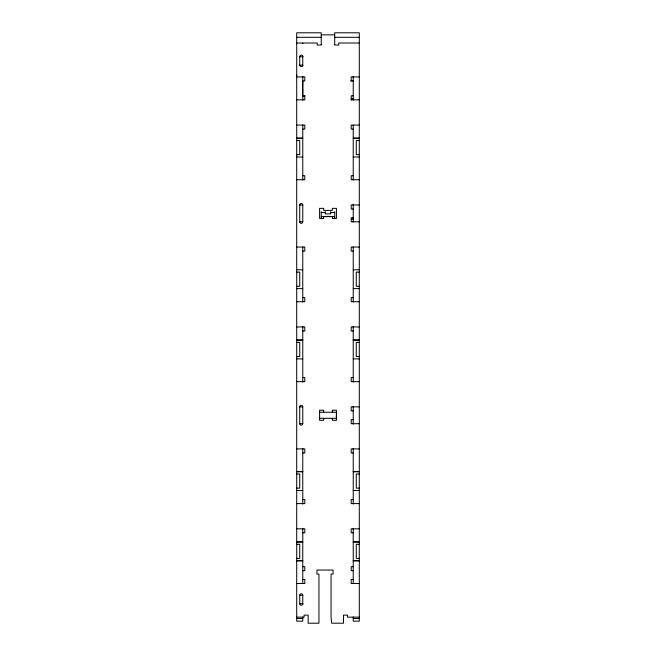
<?xml version="1.0" encoding="UTF-8"?>
<svg xmlns="http://www.w3.org/2000/svg" width="656" height="656" viewBox="0 0 656 656"><rect width="100%" height="100%" fill="white"/><g stroke="black" fill="none" stroke-linecap="round" stroke-linejoin="round"><path stroke-width="0.98" d="M296.709 74.817L296.709 76.932L304.786 76.932L304.786 80.967L302.769 80.967L302.769 87.461M302.769 88.388L302.769 95.809L304.786 95.809M353.231 98.564L353.231 99.31M350.591 80.926L352.625 80.45M321.251 34.85L334.708 34.85M296.709 37.302L321.251 37.302M334.708 37.302L359.291 37.302M296.709 43.025L317.217 43.025L317.217 45.043L321.251 45.043L321.251 32.8L296.709 32.8L296.709 621.175L302.769 621.183L302.769 616.96M359.291 43.025L338.75 43.025L338.75 45.043L334.708 45.043L334.708 32.8L359.291 32.8L359.291 621.175L353.231 621.183L353.231 616.96M321.251 44.51L321.76 44.51M334.207 44.51L334.708 44.51M299.546 56.744L302.769 56.744M299.546 65.157L302.769 65.157M359.291 76.932L351.214 76.932L351.214 80.967L353.231 80.967M353.231 95.809L351.214 95.809L351.214 100.065M302.769 96.112L304.786 96.112M351.214 98.49L353.231 98.49M296.709 99.843L304.786 99.843L304.786 95.44M351.214 99.843L359.291 99.843M296.709 125.083L304.786 125.083L304.786 129.117L302.769 129.117M359.291 125.083L351.214 125.083L351.214 129.117L353.231 129.117M296.709 138.154L302.769 138.154M353.231 138.154L359.291 138.154M296.709 138.236L302.769 138.236M353.231 138.236L359.291 138.236M296.709 140.54L299.735 140.54L299.735 154.677L296.709 154.677M359.291 140.54L356.265 140.54L356.265 154.677L359.291 154.677M296.709 156.981L302.769 157.063M353.231 156.981L359.291 157.063M302.769 175.718L304.786 175.718L304.786 179.752L296.709 179.752M353.231 175.718L351.214 175.718L351.214 179.752L359.291 179.752M299.546 204.992L302.769 204.992L302.769 221.81A1.517 1.517 0 0 1 301.252 223.327A1.517 1.517 0 0 1 299.735 221.81L299.735 204.992A1.517 1.517 0 0 1 301.252 203.475A1.517 1.517 0 0 1 302.769 204.992M359.291 204.992L351.214 204.992L351.214 209.026L353.231 209.026M321.251 212.536L325.286 212.536M330.673 212.536L334.708 212.536M321.251 216.619L334.708 216.619M353.231 217.776L351.214 217.776L351.214 221.81L359.291 221.81M351.608 219.063L353.141 219.063M299.546 221.81L302.769 221.81M296.709 247.041L304.786 247.041L304.786 251.084L302.769 251.084M359.291 247.041L351.214 247.041L351.214 251.084L353.231 251.084M296.709 269.739L302.769 269.821M353.231 269.821L359.291 269.739M296.709 272.125L299.735 272.125L299.735 286.262L296.709 286.262M359.291 272.125L356.265 272.125L356.265 286.262L359.291 286.262M296.709 288.648L302.769 288.648M353.231 288.566L359.291 288.648M302.769 297.685L304.786 297.685L304.786 301.719L296.709 301.719M353.231 297.685L351.214 297.685L351.214 301.719L359.291 301.719M296.709 326.95L304.786 326.95L304.786 330.993L302.769 330.993M359.291 326.95L351.214 326.95L351.214 330.993L353.231 330.993M296.709 340.021L302.769 340.021M353.231 340.021L359.291 340.021M296.709 340.111L302.769 340.111M353.231 340.111L359.291 340.111M296.709 342.416L299.735 342.416L299.735 356.544L296.709 356.544M359.291 342.416L356.265 342.416L356.265 356.544L359.291 356.544M296.709 358.848L302.769 358.93M353.231 358.848L359.291 358.93M302.769 377.585L304.786 377.585L304.786 381.628L296.709 381.628M353.231 377.585L351.214 377.585L351.214 381.628L359.291 381.628M299.357 406.859L302.769 406.859L302.769 423.686A1.517 1.517 0 0 1 301.252 425.195A1.517 1.517 0 0 1 299.735 423.686L299.735 406.859A1.517 1.517 0 0 1 301.252 405.351A1.517 1.517 0 0 1 302.769 406.859M359.291 406.859L351.214 406.859L351.214 410.902L353.231 410.902M319.587 412.247L336.413 412.247L336.413 418.298L319.587 418.298M353.231 419.643L351.214 419.643L351.214 423.686L359.291 423.686M299.357 423.686L302.769 423.686M296.709 448.917L304.786 448.917L304.786 452.952L302.769 452.952M359.291 448.917L351.214 448.917L351.214 452.952L353.231 452.952M296.709 471.607L302.769 471.607M353.231 471.607L359.291 471.607M296.709 471.697L302.769 471.697M353.231 471.697L359.291 471.697M296.709 474.001L299.735 474.001L299.735 488.13L296.709 488.13M359.291 474.001L356.265 474.001L356.265 488.13L359.291 488.13M296.709 490.516L302.769 490.516M353.231 490.516L359.291 490.434M302.769 499.552L304.786 499.552L304.786 503.595L296.709 503.595M353.231 499.552L351.214 499.552L351.214 503.595L359.291 503.595M296.709 528.826L304.786 528.826L304.786 532.861L302.769 532.861M359.291 528.826L351.214 528.826L351.214 532.861L353.231 532.861M296.709 541.897L302.769 541.897M353.231 541.897L359.291 541.897M296.709 541.979L302.769 541.979M353.231 541.979L359.291 541.979M296.709 544.283L299.735 544.283L299.735 558.42L296.709 558.42M359.291 544.283L356.265 544.283L356.265 558.42L359.291 558.42M296.709 560.724L302.769 560.724M353.231 560.724L359.291 560.724M296.709 560.806L302.769 560.806M353.231 560.806L359.291 560.806M302.769 566.677L304.786 566.677L304.786 570.712L302.769 570.712M353.231 566.677L351.214 566.677L351.214 570.712L353.231 570.712M302.769 579.461L304.786 579.461L304.786 583.496L296.709 583.496M353.231 579.461L351.214 579.461L351.214 583.496L359.291 583.496M299.357 595.271L302.769 595.271L302.769 604.447M299.357 603.684L302.769 603.684M296.709 617.14L304.113 617.14L304.113 615.123L308.148 615.123L308.148 623.2L318.947 623.2L318.947 574.074L316.93 574.074L316.93 570.039L333.076 570.039L333.076 574.074L331.059 574.074L331.059 617.14L331.698 623.2L343.473 623.2L343.473 615.123L347.516 615.123L347.516 617.14L359.291 617.14M296.709 618.493L302.769 618.493M353.231 618.493L359.291 618.493M353.231 76.424L353.231 100.097M353.231 125.083L353.231 180.006M353.231 204.155L353.231 222.064M353.231 247.041L353.231 301.973M353.231 326.45L353.231 382.128M353.231 406.359L353.231 424.186M353.231 448.409L353.231 504.095M353.231 528.318L353.231 583.496M334.708 211.691L334.708 218.784M332.387 412.247L332.387 410.221L336.43 410.221L336.43 420.316L332.387 420.316L332.387 418.298M330.673 211.691L330.673 213.889L325.286 213.889L325.286 211.691M323.638 412.247L323.638 410.221L319.603 410.221L319.603 420.316L323.638 420.316L323.638 418.298M321.251 211.691L321.251 218.784M302.769 43.025L302.769 43.632M302.769 55.99L302.769 65.912M302.769 76.317L302.769 100.097M302.769 124.804L302.769 180.006M302.769 246.927L302.769 301.973M302.769 326.45L302.769 382.177M302.769 448.368L302.769 504.095M302.769 528.318L302.769 583.496M299.735 65.157L299.735 56.654A1.517 1.517 0 0 1 301.252 55.137A1.517 1.517 0 0 1 302.769 56.654M302.769 595.271A1.517 1.517 0 0 0 301.252 593.762A1.517 1.517 0 0 0 299.735 595.271L299.735 603.938A1.14 1.14 0 0 0 299.997 604.643L300.563 605.07A1.82 1.82 0 0 0 301.94 605.062L302.514 604.652A1.14 1.14 0 0 0 302.769 603.938M302.769 65.067A1.517 1.517 0 0 1 301.252 66.584A1.517 1.517 0 0 1 299.735 65.067M323.638 208.354L319.603 208.354L319.603 218.448L323.638 218.448L323.638 216.431L332.387 216.431L332.387 218.448L336.43 218.448L336.43 208.354L332.387 208.354L332.387 210.371L323.638 210.371L323.638 208.354"/></g></svg>
